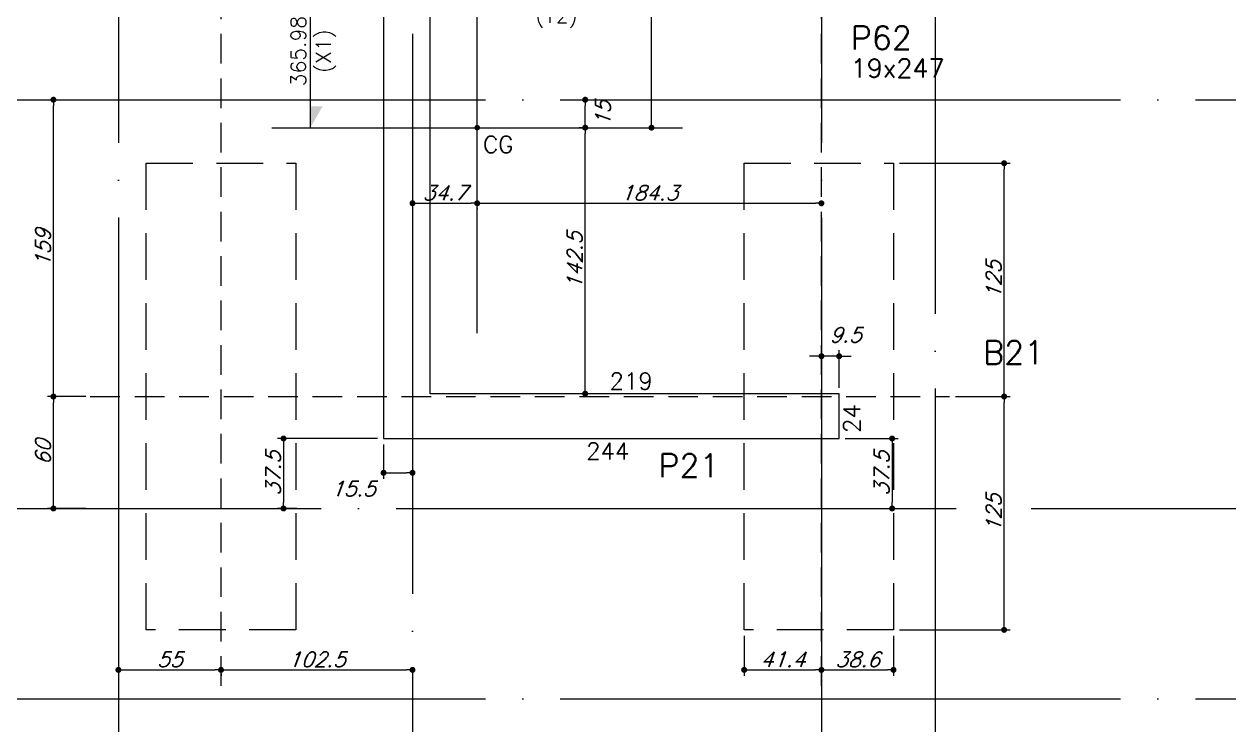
# Model space of a CAD drawing. Header units: millimetres. Extents: x -4281 to 5364, y -2128 to 2372.
# Drawn here: x 1077 to 1723, y -131 to 245 of the extents above; entities that cross this region are included whole.
import ezdxf
from ezdxf.enums import TextEntityAlignment as Align

# ---------------------------------------------------------------- set-up
doc = ezdxf.new("R2010")
doc.units = ezdxf.units.MM
doc.header["$LTSCALE"] = 50
for name, pattern in [('DASHED', [0.75, 0.5, -0.25]), ('EIXO', [6.8, 6, -0.4, 0, -0.4]), ('HIDDEN', [9.525, 6.35, -3.175])]:
    doc.linetypes.add(name, pattern=pattern)
for name, color, linetype in [('F-ATRIBUTO', 6, 'Continuous'), ('F-BLOCOS-NOME', 3, 'Continuous'), ('F-COTAS', 106, 'Continuous'), ('F-COTAS-ACUMU-2', 11, 'Continuous'), ('F-EIXO', 12, 'EIXO'), ('F-EIXOS-DET', 1, 'Continuous'), ('F-EST-COTA', 1, 'Continuous'), ('F-ESTACAS-BARRETE', 2, 'Continuous'), ('F-ESTACAS-BARRETE-EIXOS', 252, 'Continuous'), ('F-PILARES-DIM', 172, 'Continuous'), ('F-PILARES-NOME', 170, 'Continuous'), ('F-PILARES-S', 170, 'Continuous'), ('F-TEXTO', 6, 'Continuous')]:
    doc.layers.add(name, color=color, linetype=linetype)
doc.styles.add('COTA', font='SIMPLEX.SHX')
doc.styles.add('CP-TEXT-INCL', font='romans.shx', dxfattribs={"oblique": 20})
doc.styles.add('MCP', font='romans.shx')
doc.styles.add('ROMANS', font='romans.shx')
doc.dimstyles.new('CP-COTAS-50', dxfattribs={"dimscale": 0.64, "dimtxt": 12.5, "dimasz": 5, "dimexe": 5, "dimexo": 5, "dimgap": 2.5, "dimtad": 1, "dimdec": 1, "dimdsep": 46, "dimtxsty": 'CP-TEXT-INCL', "dimblk1": 'DOT', "dimblk2": 'DOT', "dimsah": 1, "dimcen": 9, "dimclrd": 256, "dimclre": 256, "dimclrt": 256, "dimadec": 0, "dimazin": 0, "dimtfac": 1, "dimtdec": 1, "dimtmove": 2, "dimatfit": 3, "dimldrblk": 'DOT', "dimfxl": 0, "dimtolj": 1, "dimarcsym": 0})

# ---------------------------------------------------------------- blocks, each defined once
blk = doc.blocks.new('*U4')
at = {"layer": 'F-EIXO'}
blk.add_line((0, 0), (7285, 0), dxfattribs=at)
at = {"layer": 'F-TEXTO', "style": 'ROMANS'}
blk.add_attdef('EIXO', text='', height=17.5, dxfattribs=at).set_placement((-28.2072, 0), align=Align.MIDDLE_CENTER)
blk = doc.blocks.new('*U233')
at = {"layer": 'F-EIXO'}
blk.add_line((0, 0), (0, -3673.4852), dxfattribs=at)
at = {"layer": 'F-TEXTO', "style": 'ROMANS'}
blk.add_attdef('EIXO', text='', height=17.5, rotation=360, dxfattribs=at).set_placement((0, 28.2072), align=Align.MIDDLE_CENTER)
blk = doc.blocks.new('*U5')
at = {"layer": 'F-EIXO'}
blk.add_line((0, 0), (7197, 0), dxfattribs=at)
at = {"layer": 'F-TEXTO', "style": 'ROMANS'}
blk.add_attdef('EIXO', text='', height=17.5, dxfattribs=at).set_placement((-28.2072, 0), align=Align.MIDDLE_CENTER)
blk = doc.blocks.new('*U10')
at = {"layer": 'F-EIXO'}
blk.add_line((0, 0), (0, -2925), dxfattribs=at)
at = {"layer": 'F-TEXTO', "style": 'ROMANS'}
blk.add_attdef('EIXO', text='', height=17.5, rotation=360, dxfattribs=at).set_placement((0, 28.2072), align=Align.MIDDLE_CENTER)
blk = doc.blocks.new('*U9')
at = {"layer": 'F-EIXO'}
blk.add_line((0, 0), (0, -3023.4852), dxfattribs=at)
at = {"layer": 'F-TEXTO', "style": 'ROMANS'}
blk.add_attdef('EIXO', text='', height=17.5, rotation=360, dxfattribs=at).set_placement((0, 28.2072), align=Align.MIDDLE_CENTER)
blk = doc.blocks.new('*U59')
at = {"color": 0}
for p, q in [((-6.742, -7.831), (-6.742, -6.331)), ((-4.955, -6.488), (-3.455, -6.488))]:
    blk.add_line(p, q, dxfattribs=at)
for points in [[(-4.955, -6.488), (-4.728, -6.488), (-4.728, -6.618), (-4.728, -6.488)], [(-6.742, -7.831), (-6.742, -7.603), (-6.612, -7.603), (-6.742, -7.603)]]:
    blk.add_solid(points, dxfattribs=at)
at = {"layer": 'F-EIXOS-DET'}
for p, q in [((-4.955, -10.031), (-4.955, -5.631)), ((-7.155, -7.831), (-2.755, -7.831))]:
    blk.add_line(p, q, dxfattribs=at)
at = {"layer": 'F-ATRIBUTO', "style": 'CP-TEXT-INCL', "oblique": 20, "flags": 1}
blk.add_attdef('ENCONTRO_EIXO', (-4.955, -7.831), '', height=0.05, dxfattribs=at)
blk.add_attdef('VALORMI', text='', height=0.05, dxfattribs=at).set_placement((-4.427, -7.968), align=Align.MIDDLE_CENTER)
at = {"layer": 'F-EST-COTA', "color": 2, "style": 'COTA', "flags": 1}
for tag, p in [('COTA_X', (-9.763, 0.589)), ('COTA_Y', (-9.785, 0.245))]:
    blk.add_attdef(tag, p, '', height=0.2, dxfattribs=at)
at = {"layer": 'F-EST-COTA', "color": 2, "style": 'COTA'}
blk.add_attdef('NOME_EIXO_X', text='', height=0.16, rotation=90, dxfattribs=at).set_placement((-6.682, -7.01), align=Align.TOP_CENTER)
blk.add_attdef('COTAY_CE-2', text='', height=0.16, dxfattribs=at).set_placement((-4.107, -6.488), align=Align.BOTTOM_CENTER)
blk.add_attdef('COTAX_CE-2', text='', height=0.16, rotation=90, dxfattribs=at).set_placement((-6.742, -7.01), align=Align.BOTTOM_CENTER)
blk.add_attdef('NOME_EIXO_Y', text='', height=0.16, dxfattribs=at).set_placement((-4.107, -6.548), align=Align.TOP_CENTER)
blk = doc.blocks.new('_DOT')
at = {"color": 0, "linetype": 'ByBlock'}
blk.add_line((-0.5, 0), (-1, 0), dxfattribs=at)
at = {"color": 0, "linetype": 'ByBlock', "const_width": 0.5}
blk.add_lwpolyline([(-0.25, 0, 1), (0.25, 0, 1)], format="xyb", close=True, dxfattribs=at)
blk = doc.blocks.new('*D136')
at = {"layer": 'DEFPOINTS', "color": 0, "transparency": 16777216}
for p in [(1270, 22.5), (1285.5, 10.1), (1285.5, 4.15)]:
    blk.add_point(p, dxfattribs=at)
at = {"layer": 'F-COTAS', "lineweight": -2, "transparency": 16777216}
for p, q in [((1270, 19.3), (1270, 0.95)), ((1285.5, 6.9), (1285.5, 0.95)), ((1273.2, 4.15), (1282.3, 4.15))]:
    blk.add_line(p, q, dxfattribs=at)
at = {"layer": 'F-COTAS', "lineweight": -2, "transparency": 16777216, "xscale": 3.2, "yscale": 3.2, "zscale": 3.2, "rotation": 180}
blk.add_blockref('_DOT', (1270, 4.15), dxfattribs=at)
at = {"layer": 'F-COTAS', "lineweight": -2, "transparency": 16777216, "xscale": 3.2, "yscale": 3.2, "zscale": 3.2}
blk.add_blockref('_DOT', (1285.5, 4.15), dxfattribs=at)
at = {"layer": 'F-COTAS', "transparency": 16777216, "insert": (1253.78, -4.4), "char_height": 8, "attachment_point": 5, "style": 'CP-TEXT-INCL'}
blk.add_mtext('\\A1;15.5', dxfattribs=at)
blk = doc.blocks.new('*D137')
at = {"layer": 'DEFPOINTS', "color": 0, "transparency": 16777216}
for p in [(1270, 22.5), (1216.47, -15), (1226.77, -15)]:
    blk.add_point(p, dxfattribs=at)
at = {"layer": 'F-COTAS', "lineweight": -2, "transparency": 16777216}
for p, q in [((1266.8, 22.5), (1213.27, 22.5)), ((1216.47, 19.3), (1216.47, -11.8)), ((1223.57, -15), (1213.27, -15))]:
    blk.add_line(p, q, dxfattribs=at)
at = {"layer": 'F-COTAS', "lineweight": -2, "transparency": 16777216, "xscale": 3.2, "yscale": 3.2, "zscale": 3.2}
for p, rotation in [((1216.47, 22.5), 90), ((1216.47, -15), 270)]:
    blk.add_blockref('_DOT', p, dxfattribs=dict(at, rotation=rotation))
at = {"layer": 'F-COTAS', "transparency": 16777216, "insert": (1210.87, 3.75), "char_height": 8, "attachment_point": 5, "rotation": 90, "style": 'CP-TEXT-INCL'}
blk.add_mtext('\\A1;37.5', dxfattribs=at)
blk = doc.blocks.new('*D138')
at = {"layer": 'DEFPOINTS', "color": 0, "transparency": 16777216}
for p in [(1504.5, 66.58), (1504.5, 53.64), (1514, 46.5)]:
    blk.add_point(p, dxfattribs=at)
at = {"layer": 'F-COTAS', "lineweight": -2, "transparency": 16777216}
for p, q in [((1501.3, 66.58), (1498.1, 66.58)), ((1504.5, 56.84), (1504.5, 69.78)), ((1514, 66.58), (1504.5, 66.58)), ((1514, 49.7), (1514, 69.78)), ((1517.2, 66.58), (1520.4, 66.58))]:
    blk.add_line(p, q, dxfattribs=at)
at = {"layer": 'F-COTAS', "lineweight": -2, "transparency": 16777216, "xscale": 3.2, "yscale": 3.2, "zscale": 3.2}
blk.add_blockref('_DOT', (1504.5, 66.58), dxfattribs=at)
at = {"layer": 'F-COTAS', "lineweight": -2, "transparency": 16777216, "xscale": 3.2, "yscale": 3.2, "zscale": 3.2, "rotation": 180}
blk.add_blockref('_DOT', (1514, 66.58), dxfattribs=at)
at = {"layer": 'F-COTAS', "transparency": 16777216, "insert": (1517.41, 78), "char_height": 8, "attachment_point": 5, "style": 'CP-TEXT-INCL'}
blk.add_mtext('\\A1;9.5', dxfattribs=at)
blk = doc.blocks.new('*D139')
at = {"layer": 'DEFPOINTS', "color": 0, "transparency": 16777216}
for p in [(1514, 22.5), (1525.3, -15), (1542.36, -15)]:
    blk.add_point(p, dxfattribs=at)
at = {"layer": 'F-COTAS', "lineweight": -2, "transparency": 16777216}
for p, q in [((1517.2, 22.5), (1545.56, 22.5)), ((1542.36, 19.3), (1542.36, -11.8)), ((1528.5, -15), (1545.56, -15))]:
    blk.add_line(p, q, dxfattribs=at)
at = {"layer": 'F-COTAS', "lineweight": -2, "transparency": 16777216, "xscale": 3.2, "yscale": 3.2, "zscale": 3.2}
for p, rotation in [((1542.36, 22.5), 90), ((1542.36, -15), 270)]:
    blk.add_blockref('_DOT', p, dxfattribs=dict(at, rotation=rotation))
at = {"layer": 'F-COTAS', "transparency": 16777216, "insert": (1536.76, 3.75), "char_height": 8, "attachment_point": 5, "rotation": 90, "style": 'CP-TEXT-INCL'}
blk.add_mtext('\\A1;37.5', dxfattribs=at)
blk = doc.blocks.new('*D564')
at = {"layer": 'DEFPOINTS', "color": 0, "linetype": 'HIDDEN', "transparency": 16777216}
for p in [(1128, -100.16), (1182.95, -100.16), (1182.95, -101.47)]:
    blk.add_point(p, dxfattribs=at)
at = {"layer": 'F-COTAS', "linetype": 'HIDDEN', "lineweight": -2, "transparency": 16777216}
for p, q in [((1131.2, -101.47), (1179.75, -101.47)), ((1128, -103.36), (1128, -104.67)), ((1182.95, -103.36), (1182.95, -104.67))]:
    blk.add_line(p, q, dxfattribs=at)
at = {"layer": 'F-COTAS', "linetype": 'HIDDEN', "lineweight": -2, "transparency": 16777216, "xscale": 3.2, "yscale": 3.2, "zscale": 3.2, "rotation": 180}
blk.add_blockref('_DOT', (1128, -101.47), dxfattribs=at)
at = {"layer": 'F-COTAS', "linetype": 'HIDDEN', "lineweight": -2, "transparency": 16777216, "xscale": 3.2, "yscale": 3.2, "zscale": 3.2}
blk.add_blockref('_DOT', (1182.95, -101.47), dxfattribs=at)
at = {"layer": 'F-COTAS', "linetype": 'HIDDEN', "transparency": 16777216, "insert": (1155.48, -95.87), "char_height": 8, "attachment_point": 5, "style": 'CP-TEXT-INCL'}
blk.add_mtext('\\A1;55', dxfattribs=at)
blk = doc.blocks.new('*D565')
at = {"layer": 'DEFPOINTS', "color": 0, "linetype": 'HIDDEN', "transparency": 16777216}
for p in [(1182.95, -100.16), (1285.5, -101.47), (1285.5, -101.47)]:
    blk.add_point(p, dxfattribs=at)
at = {"layer": 'F-COTAS', "linetype": 'HIDDEN', "lineweight": -2, "transparency": 16777216}
for p, q in [((1186.15, -101.47), (1282.3, -101.47)), ((1182.95, -103.36), (1182.95, -104.67))]:
    blk.add_line(p, q, dxfattribs=at)
at = {"layer": 'F-COTAS', "linetype": 'HIDDEN', "lineweight": -2, "transparency": 16777216, "xscale": 3.2, "yscale": 3.2, "zscale": 3.2, "rotation": 180}
blk.add_blockref('_DOT', (1182.95, -101.47), dxfattribs=at)
at = {"layer": 'F-COTAS', "linetype": 'HIDDEN', "lineweight": -2, "transparency": 16777216, "xscale": 3.2, "yscale": 3.2, "zscale": 3.2}
blk.add_blockref('_DOT', (1285.5, -101.47), dxfattribs=at)
at = {"layer": 'F-COTAS', "linetype": 'HIDDEN', "transparency": 16777216, "insert": (1234.23, -95.87), "char_height": 8, "attachment_point": 5, "style": 'CP-TEXT-INCL'}
blk.add_mtext('\\A1;102.5', dxfattribs=at)
blk = doc.blocks.new('*D566')
at = {"layer": 'DEFPOINTS', "color": 0, "linetype": 'HIDDEN', "transparency": 16777216}
for p in [(1093.19, 44.97), (1113.69, 44.97), (1113.69, -15)]:
    blk.add_point(p, dxfattribs=at)
at = {"layer": 'F-COTAS', "linetype": 'HIDDEN', "lineweight": -2, "transparency": 16777216}
for p, q in [((1110.49, 44.97), (1089.99, 44.97)), ((1093.19, -11.8), (1093.19, 41.77)), ((1110.49, -15), (1089.99, -15))]:
    blk.add_line(p, q, dxfattribs=at)
at = {"layer": 'F-COTAS', "linetype": 'HIDDEN', "lineweight": -2, "transparency": 16777216, "xscale": 3.2, "yscale": 3.2, "zscale": 3.2}
for p, rotation in [((1093.19, 44.97), 90), ((1093.19, -15), 270)]:
    blk.add_blockref('_DOT', p, dxfattribs=dict(at, rotation=rotation))
at = {"layer": 'F-COTAS', "linetype": 'HIDDEN', "transparency": 16777216, "insert": (1087.59, 14.99), "char_height": 8, "attachment_point": 5, "rotation": 90, "style": 'CP-TEXT-INCL'}
blk.add_mtext('\\A1;60', dxfattribs=at)
blk = doc.blocks.new('*D567')
at = {"layer": 'DEFPOINTS', "color": 0, "linetype": 'HIDDEN', "transparency": 16777216}
for p in [(1093.19, 204), (1093.19, 204), (1113.69, 44.97)]:
    blk.add_point(p, dxfattribs=at)
at = {"layer": 'F-COTAS', "linetype": 'HIDDEN', "lineweight": -2, "transparency": 16777216}
for p, q in [((1093.19, 48.17), (1093.19, 200.8)), ((1110.49, 44.97), (1089.99, 44.97))]:
    blk.add_line(p, q, dxfattribs=at)
at = {"layer": 'F-COTAS', "linetype": 'HIDDEN', "lineweight": -2, "transparency": 16777216, "xscale": 3.2, "yscale": 3.2, "zscale": 3.2}
for p, rotation in [((1093.19, 204), 90), ((1093.19, 44.97), 270)]:
    blk.add_blockref('_DOT', p, dxfattribs=dict(at, rotation=rotation))
at = {"layer": 'F-COTAS', "linetype": 'HIDDEN', "transparency": 16777216, "insert": (1087.59, 124.49), "char_height": 8, "attachment_point": 5, "rotation": 90, "style": 'CP-TEXT-INCL'}
blk.add_mtext('\\A1;159', dxfattribs=at)
blk = doc.blocks.new('*D568')
at = {"layer": 'DEFPOINTS', "color": 0, "linetype": 'HIDDEN', "transparency": 16777216}
for p in [(1463.11, -80.03), (1504.5, -93.68), (1504.5, -101.47)]:
    blk.add_point(p, dxfattribs=at)
at = {"layer": 'F-COTAS', "linetype": 'HIDDEN', "lineweight": -2, "transparency": 16777216}
for p, q in [((1463.11, -83.23), (1463.11, -104.67)), ((1466.31, -101.47), (1501.3, -101.47)), ((1504.5, -96.88), (1504.5, -104.67))]:
    blk.add_line(p, q, dxfattribs=at)
at = {"layer": 'F-COTAS', "linetype": 'HIDDEN', "lineweight": -2, "transparency": 16777216, "xscale": 3.2, "yscale": 3.2, "zscale": 3.2, "rotation": 180}
blk.add_blockref('_DOT', (1463.11, -101.47), dxfattribs=at)
at = {"layer": 'F-COTAS', "linetype": 'HIDDEN', "lineweight": -2, "transparency": 16777216, "xscale": 3.2, "yscale": 3.2, "zscale": 3.2}
blk.add_blockref('_DOT', (1504.5, -101.47), dxfattribs=at)
at = {"layer": 'F-COTAS', "linetype": 'HIDDEN', "transparency": 16777216, "insert": (1483.8, -95.87), "char_height": 8, "attachment_point": 5, "style": 'CP-TEXT-INCL'}
blk.add_mtext('\\A1;41.4', dxfattribs=at)
blk = doc.blocks.new('*D569')
at = {"layer": 'DEFPOINTS', "color": 0, "linetype": 'HIDDEN', "transparency": 16777216}
for p in [(1543.11, -80.03), (1504.5, -93.68), (1543.11, -101.47)]:
    blk.add_point(p, dxfattribs=at)
at = {"layer": 'F-COTAS', "linetype": 'HIDDEN', "lineweight": -2, "transparency": 16777216}
for p, q in [((1543.11, -83.23), (1543.11, -104.67)), ((1504.5, -96.88), (1504.5, -104.67)), ((1507.7, -101.47), (1539.91, -101.47))]:
    blk.add_line(p, q, dxfattribs=at)
at = {"layer": 'F-COTAS', "linetype": 'HIDDEN', "lineweight": -2, "transparency": 16777216, "xscale": 3.2, "yscale": 3.2, "zscale": 3.2, "rotation": 180}
blk.add_blockref('_DOT', (1504.5, -101.47), dxfattribs=at)
at = {"layer": 'F-COTAS', "linetype": 'HIDDEN', "lineweight": -2, "transparency": 16777216, "xscale": 3.2, "yscale": 3.2, "zscale": 3.2}
blk.add_blockref('_DOT', (1543.11, -101.47), dxfattribs=at)
at = {"layer": 'F-COTAS', "linetype": 'HIDDEN', "transparency": 16777216, "insert": (1523.8, -95.87), "char_height": 8, "attachment_point": 5, "style": 'CP-TEXT-INCL'}
blk.add_mtext('\\A1;38.6', dxfattribs=at)
blk = doc.blocks.new('*D570')
at = {"layer": 'DEFPOINTS', "color": 0, "linetype": 'HIDDEN', "transparency": 16777216}
for p in [(1573.11, 44.97), (1602.35, 44.97), (1543.11, -80.03)]:
    blk.add_point(p, dxfattribs=at)
at = {"layer": 'F-COTAS', "linetype": 'HIDDEN', "lineweight": -2, "transparency": 16777216}
for p, q in [((1576.31, 44.97), (1605.55, 44.97)), ((1602.35, -76.83), (1602.35, 41.77)), ((1546.31, -80.03), (1605.55, -80.03))]:
    blk.add_line(p, q, dxfattribs=at)
at = {"layer": 'F-COTAS', "linetype": 'HIDDEN', "lineweight": -2, "transparency": 16777216, "xscale": 3.2, "yscale": 3.2, "zscale": 3.2}
for p, rotation in [((1602.35, 44.97), 90), ((1602.35, -80.03), 270)]:
    blk.add_blockref('_DOT', p, dxfattribs=dict(at, rotation=rotation))
at = {"layer": 'F-COTAS', "linetype": 'HIDDEN', "transparency": 16777216, "insert": (1596.75, -17.53), "char_height": 8, "attachment_point": 5, "rotation": 90, "style": 'CP-TEXT-INCL'}
blk.add_mtext('\\A1;125', dxfattribs=at)
blk = doc.blocks.new('*D571')
at = {"layer": 'DEFPOINTS', "color": 0, "linetype": 'HIDDEN', "transparency": 16777216}
for p in [(1543.11, 169.97), (1602.35, 169.97), (1573.11, 44.97)]:
    blk.add_point(p, dxfattribs=at)
at = {"layer": 'F-COTAS', "linetype": 'HIDDEN', "lineweight": -2, "transparency": 16777216}
for p, q in [((1546.31, 169.97), (1605.55, 169.97)), ((1602.35, 48.17), (1602.35, 166.77)), ((1576.31, 44.97), (1605.55, 44.97))]:
    blk.add_line(p, q, dxfattribs=at)
at = {"layer": 'F-COTAS', "linetype": 'HIDDEN', "lineweight": -2, "transparency": 16777216, "xscale": 3.2, "yscale": 3.2, "zscale": 3.2}
for p, rotation in [((1602.35, 169.97), 90), ((1602.35, 44.97), 270)]:
    blk.add_blockref('_DOT', p, dxfattribs=dict(at, rotation=rotation))
at = {"layer": 'F-COTAS', "linetype": 'HIDDEN', "transparency": 16777216, "insert": (1596.75, 107.47), "char_height": 8, "attachment_point": 5, "rotation": 90, "style": 'CP-TEXT-INCL'}
blk.add_mtext('\\A1;125', dxfattribs=at)
blk = doc.blocks.new('*D580')
at = {"layer": 'DEFPOINTS', "color": 0, "linetype": 'HIDDEN', "transparency": 16777216}
for p in [(1377.98, 189.02), (1380.41, 189.02), (1380.41, 46.5)]:
    blk.add_point(p, dxfattribs=at)
at = {"layer": 'F-COTAS', "linetype": 'HIDDEN', "lineweight": -2, "transparency": 16777216}
for p, q in [((1377.21, 189.02), (1374.78, 189.02)), ((1377.98, 49.7), (1377.98, 185.82)), ((1377.21, 46.5), (1374.78, 46.5))]:
    blk.add_line(p, q, dxfattribs=at)
at = {"layer": 'F-COTAS', "linetype": 'HIDDEN', "lineweight": -2, "transparency": 16777216, "xscale": 3.2, "yscale": 3.2, "zscale": 3.2}
for p, rotation in [((1377.98, 189.02), 90), ((1377.98, 46.5), 270)]:
    blk.add_blockref('_DOT', p, dxfattribs=dict(at, rotation=rotation))
at = {"layer": 'F-COTAS', "linetype": 'HIDDEN', "transparency": 16777216, "insert": (1372.38, 117.76), "char_height": 8, "attachment_point": 5, "rotation": 90, "style": 'CP-TEXT-INCL'}
blk.add_mtext('\\A1;142.5', dxfattribs=at)
blk = doc.blocks.new('*D581')
at = {"layer": 'DEFPOINTS', "color": 0, "linetype": 'HIDDEN', "transparency": 16777216}
for p in [(1377.98, 204), (1377.98, 204), (1380.41, 189.02)]:
    blk.add_point(p, dxfattribs=at)
at = {"layer": 'F-COTAS', "linetype": 'HIDDEN', "lineweight": -2, "transparency": 16777216}
for p, q in [((1377.98, 192.22), (1377.98, 200.8)), ((1377.21, 189.02), (1374.78, 189.02))]:
    blk.add_line(p, q, dxfattribs=at)
at = {"layer": 'F-COTAS', "linetype": 'HIDDEN', "lineweight": -2, "transparency": 16777216, "xscale": 3.2, "yscale": 3.2, "zscale": 3.2}
for p, rotation in [((1377.98, 204), 90), ((1377.98, 189.02), 270)]:
    blk.add_blockref('_DOT', p, dxfattribs=dict(at, rotation=rotation))
at = {"layer": 'F-COTAS', "linetype": 'HIDDEN', "transparency": 16777216, "insert": (1387.58, 196.51), "char_height": 8, "attachment_point": 5, "rotation": 90, "style": 'CP-TEXT-INCL'}
blk.add_mtext('\\A1;15', dxfattribs=at)
blk = doc.blocks.new('*D582')
at = {"layer": 'DEFPOINTS', "color": 0, "linetype": 'HIDDEN', "transparency": 16777216}
for p in [(1285.5, 148.98), (1320.15, 148.98), (1320.15, 148.5)]:
    blk.add_point(p, dxfattribs=at)
at = {"layer": 'F-COTAS', "linetype": 'HIDDEN', "lineweight": -2, "transparency": 16777216}
for p, q in [((1288.7, 148.5), (1316.95, 148.5)), ((1285.5, 145.78), (1285.5, 145.3)), ((1320.15, 145.78), (1320.15, 145.3))]:
    blk.add_line(p, q, dxfattribs=at)
at = {"layer": 'F-COTAS', "linetype": 'HIDDEN', "lineweight": -2, "transparency": 16777216, "xscale": 3.2, "yscale": 3.2, "zscale": 3.2, "rotation": 180}
blk.add_blockref('_DOT', (1285.5, 148.5), dxfattribs=at)
at = {"layer": 'F-COTAS', "linetype": 'HIDDEN', "lineweight": -2, "transparency": 16777216, "xscale": 3.2, "yscale": 3.2, "zscale": 3.2}
blk.add_blockref('_DOT', (1320.15, 148.5), dxfattribs=at)
at = {"layer": 'F-COTAS', "linetype": 'HIDDEN', "transparency": 16777216, "insert": (1302.83, 154.1), "char_height": 8, "attachment_point": 5, "style": 'CP-TEXT-INCL'}
blk.add_mtext('\\A1;34.7', dxfattribs=at)
blk = doc.blocks.new('*D583')
at = {"layer": 'DEFPOINTS', "color": 0, "linetype": 'HIDDEN', "transparency": 16777216}
for p in [(1320.15, 148.98), (1504.5, 148.5), (1504.5, 148.5)]:
    blk.add_point(p, dxfattribs=at)
at = {"layer": 'F-COTAS', "linetype": 'HIDDEN', "lineweight": -2, "transparency": 16777216}
for p, q in [((1323.35, 148.5), (1501.3, 148.5)), ((1320.15, 145.78), (1320.15, 145.3))]:
    blk.add_line(p, q, dxfattribs=at)
at = {"layer": 'F-COTAS', "linetype": 'HIDDEN', "lineweight": -2, "transparency": 16777216, "xscale": 3.2, "yscale": 3.2, "zscale": 3.2, "rotation": 180}
blk.add_blockref('_DOT', (1320.15, 148.5), dxfattribs=at)
at = {"layer": 'F-COTAS', "linetype": 'HIDDEN', "lineweight": -2, "transparency": 16777216, "xscale": 3.2, "yscale": 3.2, "zscale": 3.2}
blk.add_blockref('_DOT', (1504.5, 148.5), dxfattribs=at)
at = {"layer": 'F-COTAS', "linetype": 'HIDDEN', "transparency": 16777216, "insert": (1412.33, 154.1), "char_height": 8, "attachment_point": 5, "style": 'CP-TEXT-INCL'}
blk.add_mtext('\\A1;184.3', dxfattribs=at)
blk = doc.blocks.new('*D605')
at = {"layer": 'DEFPOINTS', "color": 0, "linetype": 'HIDDEN', "transparency": 16777216}
for p in [(1407.06, 374.97), (1413.51, 374.97), (1407.06, 189.02)]:
    blk.add_point(p, dxfattribs=at)
at = {"layer": 'F-COTAS', "linetype": 'HIDDEN', "lineweight": -2, "transparency": 16777216}
for p, q in [((1410.26, 374.97), (1416.71, 374.97)), ((1413.51, 192.22), (1413.51, 371.77)), ((1410.26, 189.02), (1416.71, 189.02))]:
    blk.add_line(p, q, dxfattribs=at)
at = {"layer": 'F-COTAS', "linetype": 'HIDDEN', "lineweight": -2, "transparency": 16777216, "xscale": 3.2, "yscale": 3.2, "zscale": 3.2}
for p, rotation in [((1413.51, 374.97), 90), ((1413.51, 189.02), 270)]:
    blk.add_blockref('_DOT', p, dxfattribs=dict(at, rotation=rotation))
at = {"layer": 'F-COTAS', "linetype": 'HIDDEN', "transparency": 16777216, "insert": (1407.91, 282), "char_height": 8, "attachment_point": 5, "rotation": 90, "style": 'CP-TEXT-INCL'}
blk.add_mtext('\\A1;185.9', dxfattribs=at)

msp = doc.modelspace()

# ---------------------------------------------------------------- linework, layer by layer
at = {"layer": 'F-EIXO'}
for p, q in [((1320.15, 164.02), (1320.15, 214.02)), ((1295.15, 189.02), (1345.15, 189.02))]:
    msp.add_line(p, q, dxfattribs=at)
at = {"layer": 'F-ESTACAS-BARRETE', "linetype": 'DASHED'}
for points in [[(1142.95, 169.97), (1222.95, 169.97), (1222.95, -80.03), (1142.95, -80.03)], [(1463.11, 169.97), (1543.11, 169.97), (1543.11, -80.03), (1463.11, -80.03)]]:
    msp.add_lwpolyline(points, close=True, dxfattribs=at)
at = {"layer": 'F-ESTACAS-BARRETE-EIXOS', "linetype": 'HIDDEN', "ltscale": 0.05}
for points in [[(1182.95, -110.03), (1182.95, 529.97)], [(1504.5, -110.03), (1504.5, 529.97)], [(1112.95, 44.97), (1573.11, 44.97)]]:
    msp.add_lwpolyline(points, dxfattribs=at)
at = {"layer": 'F-PILARES-DIM', "const_width": 1.5}
msp.add_lwpolyline([(1319.4, 189.02, 1), (1320.9, 189.02, 1)], format="xyb", close=True, dxfattribs=at)
at = {"layer": 'F-PILARES-S', "linetype": 'Continuous'}
msp.add_lwpolyline([(1270, 22.5), (1514, 22.5), (1514, 46.5), (1295, 46.5), (1295, 493.5), (1270, 493.5), (1270, 22.5)], dxfattribs=at)

# ---------------------------------------------------------------- block references
at = {"layer": 'F-COTAS-ACUMU-2', "xscale": 50, "yscale": 50, "zscale": 50}
msp.add_blockref('*U59', (1567.91, 580.56), dxfattribs=at).add_auto_attribs({'NOME_EIXO_X': '(X1)', 'NOME_EIXO_Y': '(Y2)', 'COTAY_CE-2': '245.35', 'COTAX_CE-2': '365.98'})
at = {"layer": 'F-EIXO', "linetype": 'Continuous'}
for name, p in [('*U233', (1565.5, 2089.84)), ('*U9', (1285.5, 1939.84)), ('*U10', (1128, 1841.36)), ('*U10', (1504.5, 1841.36)), ('*U5', (-3736.84, 204)), ('*U4', (-3824.8, -15)), ('*U5', (-3736.84, -117))]:
    msp.add_blockref(name, p, dxfattribs=at)

# ---------------------------------------------------------------- texts
at = {"layer": 'F-BLOCOS-NOME', "linetype": 'Continuous', "style": 'MCP'}
msp.add_text('B21', height=12.5, dxfattribs=at).set_placement((1591.07, 62.33))
at = {"layer": 'F-PILARES-DIM', "linetype": 'Continuous', "style": 'MCP'}
for s, height, p in [('19x247', 10, (1520.25, 215.88)), ('CG', 9, (1323.32, 175.55)), ('219', 9, (1391, 48.75)), ('244', 9, (1378.5, 11.25))]:
    msp.add_text(s, height=height, dxfattribs=at).set_placement(p)
msp.add_text('24', height=9, rotation=90, dxfattribs=at).set_placement((1525.25, 25.5))
at = {"layer": 'F-PILARES-NOME', "linetype": 'Continuous', "style": 'MCP'}
for s, p in [('P62', (1520.25, 230.88)), ('P21', (1417.26, 1.71))]:
    msp.add_text(s, height=12.5, dxfattribs=at).set_placement(p)

# ---------------------------------------------------------------- dimensions: what is measured, and where the dimension line sits
at = {"layer": 'F-COTAS', "linetype": 'HIDDEN'}
for base, p1, p2, picture, middle in [((1413.5103, 374.97), (1407.0628, 189.0248), (1407.0628, 374.97), '*D605', (1407.9103, 281.9974)), ((1093.19, 204), (1113.69, 44.97), (1093.19, 204), '*D567', (1087.59, 124.49)), ((1377.98, 204), (1380.41, 189.02), (1377.98, 204), '*D581', (1387.58, 196.51)), ((1377.98, 189.02), (1380.41, 46.5), (1380.41, 189.02), '*D580', (1372.38, 117.76)), ((1602.35, 169.97), (1573.11, 44.97), (1543.11, 169.97), '*D571', (1596.75, 107.47)), ((1093.19, 44.97), (1113.69, -15), (1113.69, 44.97), '*D566', (1087.59, 14.99)), ((1602.35, 44.97), (1543.11, -80.03), (1573.11, 44.97), '*D570', (1596.75, -17.53))]:
    dim = msp.add_linear_dim(base=base, p1=p1, p2=p2, angle=90, dimstyle='CP-COTAS-50', dxfattribs=at)
    dim.commit()
    dim.dimension.update_dxf_attribs({"geometry": picture, "text_midpoint": middle})
for base, p1, p2, picture, middle in [((1320.1509, 148.5031), (1285.5, 148.9847), (1320.1509, 148.9847), '*D582', (1302.8254, 154.1031)), ((1504.5, 148.5031), (1320.1509, 148.9847), (1504.5, 148.5031), '*D583', (1412.3254, 154.1031)), ((1504.5, -101.47), (1463.11, -80.03), (1504.5, -93.68), '*D568', (1483.8, -95.87)), ((1543.11, -101.47), (1504.5, -93.68), (1543.11, -80.03), '*D569', (1523.8, -95.87)), ((1182.9509, -101.4729), (1128, -100.1649), (1182.9509, -100.1649), '*D564', (1155.4754, -95.8729)), ((1285.5, -101.4729), (1182.9509, -100.1649), (1285.5, -101.4729), '*D565', (1234.2254, -95.8729))]:
    dim = msp.add_linear_dim(base=base, p1=p1, p2=p2, dimstyle='CP-COTAS-50', dxfattribs=at)
    dim.commit()
    dim.dimension.update_dxf_attribs({"geometry": picture, "text_midpoint": middle})
at = {"layer": 'F-COTAS'}
for base, p1, p2, picture, middle in [((1504.5, 66.58), (1514, 46.5), (1504.5, 53.64), '*D138', (1517.41, 78)), ((1285.5, 4.15), (1270, 22.5), (1285.5, 10.1), '*D136', (1253.78, -4.4))]:
    dim = msp.add_linear_dim(base=base, p1=p1, p2=p2, dimstyle='CP-COTAS-50', dxfattribs=at)
    dim.commit()
    dim.dimension.update_dxf_attribs({"geometry": picture, "text_midpoint": middle, "dimtype": 160})
for base, p1, p2, picture, middle in [((1216.47, -15), (1270, 22.5), (1226.77, -15), '*D137', (1210.87, 3.75)), ((1542.36, -15), (1514, 22.5), (1525.3, -15), '*D139', (1536.76, 3.75))]:
    dim = msp.add_linear_dim(base=base, p1=p1, p2=p2, angle=90, dimstyle='CP-COTAS-50', dxfattribs=at)
    dim.commit()
    dim.dimension.update_dxf_attribs({"geometry": picture, "text_midpoint": middle})

doc.saveas('drawing.dxf')
